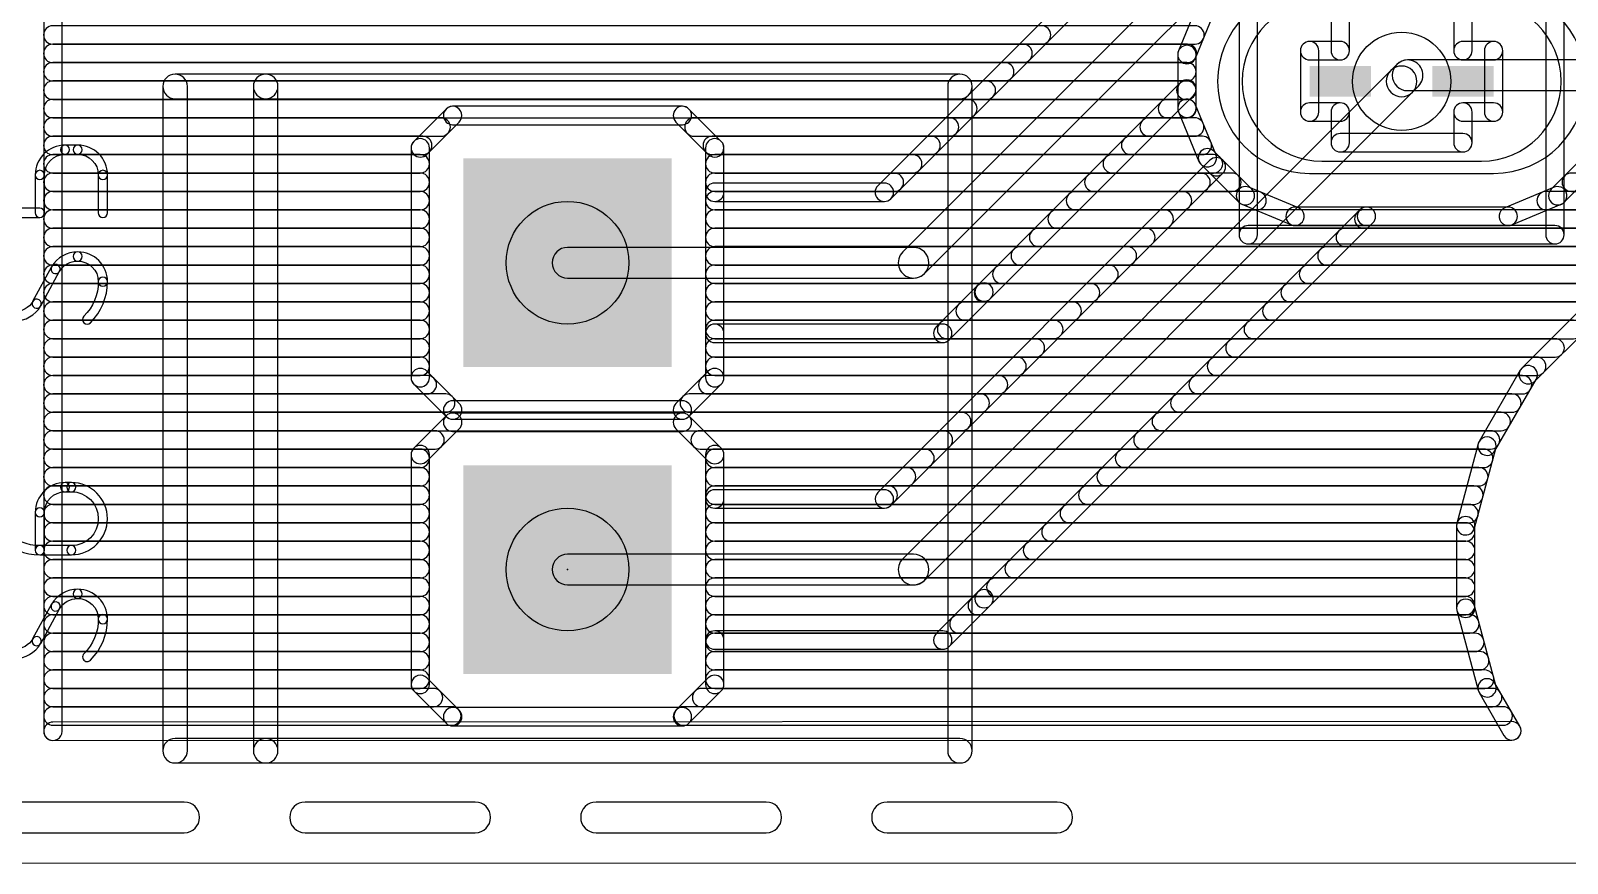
# Model space of a CAD drawing. Extents: x -14.3 to 31.1, y -8.3 to 72.5.
# Drawn here: x 0.91 to 13.63, y 0 to 6.89 of the extents above; entities that cross this region are included whole.
import ezdxf

# ---------------------------------------------------------------- set-up
doc = ezdxf.new("R2010")
doc.units = 0
for name, color, linetype in [('1', 22, 'CONTINUOUS'), ('16', 175, 'CONTINUOUS'), ('17', 82, 'CONTINUOUS'), ('20', 30, 'CONTINUOUS'), ('21', 7, 'CONTINUOUS'), ('23', 7, 'CONTINUOUS'), ('29', 7, 'CONTINUOUS'), ('30', 7, 'CONTINUOUS'), ('44', 7, 'CONTINUOUS'), ('51', 7, 'CONTINUOUS')]:
    doc.layers.add(name, color=color, linetype=linetype)

# ---------------------------------------------------------------- blocks, each defined once
blk = doc.blocks.new('SQUAREP')
blk.add_solid([(-0.5, -0.5), (0.5, -0.5), (-0.5, 0.5), (0.5, 0.5)])
blk = doc.blocks.new('RECT')
blk.add_solid([(-0.5, -0.5), (0.5, -0.5), (-0.5, 0.5), (0.5, 0.5)])
blk = doc.blocks.new('LONGP100')
blk.add_lwpolyline([(-0.5, -0.5), (0.5, -0.5, 1), (0.5, 0.5), (-0.5, 0.5, 1)], format="xyb", close=True)

msp = doc.modelspace()

# ---------------------------------------------------------------- linework, layer by layer
at = {"layer": '1'}
for points in [[(1.1682, 1.0926), (1.1586, 52.9262, 1), (1.0062, 52.9261), (1.0158, 1.0925, 1)], [(12.1722, 9.1038), (8.1302, 5.0618, 1), (8.3098, 4.8822), (12.3518, 8.9242, 1)], [(10.6746, 8.3605), (7.9241, 5.6101, 1), (8.0319, 5.5023), (10.7823, 8.2527, 1)], [(1.0909, 6.7818), (9.2798, 6.7818, 1), (9.2798, 6.9342), (1.0909, 6.9342, 1)], [(1.091, 6.6294), (9.1274, 6.6294, 1), (9.1274, 6.7818), (1.091, 6.7818, 1)], [(1.091, 6.477), (8.975, 6.477, 1), (8.975, 6.6294), (1.091, 6.6294, 1)], [(12.2222, 6.6138), (12.1722, 6.5638, 1), (12.3518, 6.3842), (12.4018, 6.4342, 1)], [(15.2608, 6.651), (12.312, 6.651, 1), (12.312, 6.397), (15.2608, 6.397, 1)], [(12.1722, 6.5638), (8.1302, 2.5218, 1), (8.3098, 2.3422), (12.3518, 6.3842, 1)], [(1.091, 6.3246), (8.8226, 6.3246, 1), (8.8226, 6.477), (1.091, 6.477, 1)], [(8.8581, 4.6761), (10.5379, 6.3559, 1), (10.4301, 6.4637), (8.7503, 4.7839, 1)], [(10.475, 6.3246), (10.484, 6.3246, 1), (10.484, 6.477), (10.475, 6.477, 1)], [(10.4078, 6.4098), (10.4078, 6.2517, 1), (10.5602, 6.2517), (10.5602, 6.4098, 1)], [(1.091, 6.1722), (8.6702, 6.1722, 1), (8.6702, 6.3246), (1.091, 6.3246, 1)], [(4.3487, 6.2451), (4.0809, 5.9773, 1), (4.1887, 5.8695), (4.4565, 6.1373, 1)], [(6.3054, 6.2674), (4.4026, 6.2674, 1), (4.4026, 6.115), (6.3054, 6.115, 1)], [(6.6271, 5.9773), (6.3593, 6.2451, 1), (6.2515, 6.1373), (6.5193, 5.8695, 1)], [(10.3226, 6.1722), (10.4854, 6.1722, 1), (10.4854, 6.3246), (10.3226, 6.3246, 1)], [(10.4136, 6.2225), (10.5837, 5.8118, 1), (10.7245, 5.8701), (10.5544, 6.2809, 1)], [(1.0911, 6.0198), (4.3074, 6.0198, 1), (4.3074, 6.1722), (1.0911, 6.1722, 1)], [(6.4006, 6.0198), (8.5178, 6.0198, 1), (8.5178, 6.1722), (6.4006, 6.1722, 1)], [(10.1702, 6.0198), (10.5485, 6.0198, 1), (10.5485, 6.1722), (10.1702, 6.1722, 1)], [(1.0911, 5.8674), (4.155, 5.8674, 1), (4.155, 6.0198), (1.0911, 6.0198, 1)], [(4.0586, 5.9234), (4.0586, 4.0206, 1), (4.211, 4.0206), (4.211, 5.9234, 1)], [(6.553, 5.8674), (8.3654, 5.8674, 1), (8.3654, 6.0198), (6.553, 6.0198, 1)], [(6.6494, 5.5562), (6.6494, 5.9234, 1), (6.497, 5.9234), (6.497, 5.5562, 1)], [(10.0178, 5.8674), (10.6116, 5.8674, 1), (10.6116, 6.0198), (10.0178, 6.0198, 1)], [(1.0911, 5.715), (4.1348, 5.715, 1), (4.1348, 5.8674), (1.0911, 5.8674, 1)], [(6.5732, 5.715), (8.213, 5.715, 1), (8.213, 5.8674), (6.5732, 5.8674, 1)], [(9.8654, 5.715), (10.7039, 5.715, 1), (10.7039, 5.8674), (9.8654, 5.8674, 1)], [(10.6003, 5.787), (10.6746, 5.7127, 1), (10.7823, 5.8205), (10.708, 5.8948, 1)], [(13.6094, 5.4727), (13.9237, 5.787, 1), (13.816, 5.8948), (13.5016, 5.5804, 1)], [(10.6746, 5.8205), (7.9241, 3.0701, 1), (8.0319, 2.9623), (10.7823, 5.7127, 1)], [(1.0912, 5.5626), (4.1348, 5.5626, 1), (4.1348, 5.715), (1.0912, 5.715, 1)], [(6.5732, 5.5626), (8.0606, 5.5626, 1), (8.0606, 5.715), (6.5732, 5.715, 1)], [(7.978, 5.6324), (6.5732, 5.6324, 1), (6.5732, 5.48), (7.978, 5.48, 1)], [(9.713, 5.5626), (10.6006, 5.5626, 1), (10.6006, 5.715), (9.713, 5.715, 1)], [(13.1739, 5.286), (13.5846, 5.4561, 1), (13.5263, 5.5969), (13.1155, 5.4268, 1)], [(13.6677, 5.5626), (14.2448, 5.5626, 1), (14.2448, 5.715), (13.6677, 5.715, 1)], [(1.0912, 5.4102), (4.1348, 5.4102, 1), (4.1348, 5.5626), (1.0912, 5.5626, 1)], [(9.5606, 5.4102), (10.4482, 5.4102, 1), (10.4482, 5.5626), (9.5606, 5.5626, 1)], [(13.4586, 5.4102), (14.2448, 5.4102, 1), (14.2448, 5.5626), (13.4586, 5.5626, 1)], [(1.0912, 5.2578), (4.1348, 5.2578, 1), (4.1348, 5.4102), (1.0912, 5.4102, 1)], [(8.8581, 2.1361), (12.0245, 5.3025, 1), (11.9167, 5.4103), (8.7503, 2.2439, 1)], [(9.4082, 5.2578), (10.2958, 5.2578, 1), (10.2958, 5.4102), (9.4082, 5.4102, 1)], [(11.9482, 5.2578), (14.3691, 5.2578, 1), (14.3691, 5.4102), (11.9482, 5.4102, 1)], [(11.9706, 5.2802), (13.1447, 5.2802, 1), (13.1447, 5.4326), (11.9706, 5.4326, 1)], [(1.0912, 5.1054), (4.1348, 5.1054, 1), (4.1348, 5.2578), (1.0912, 5.2578, 1)], [(9.2558, 5.1054), (10.1434, 5.1054, 1), (10.1434, 5.2578), (9.2558, 5.2578, 1)], [(11.7958, 5.1054), (29.9288, 5.1054, 1), (29.9288, 5.2578), (11.7958, 5.2578, 1)], [(1.0913, 4.953), (4.1348, 4.953, 1), (4.1348, 5.1054), (1.0913, 5.1054, 1)], [(8.22, 5.099), (5.354, 5.099, 1), (5.354, 4.845), (8.22, 4.845, 1)], [(9.1034, 4.953), (9.991, 4.953, 1), (9.991, 5.1054), (9.1034, 5.1054, 1)], [(11.6434, 4.953), (14.9848, 4.953, 1), (14.9848, 5.1054), (11.6434, 5.1054, 1)], [(1.0913, 4.8006), (4.1348, 4.8006, 1), (4.1348, 4.953), (1.0913, 4.953, 1)], [(8.951, 4.8006), (9.8386, 4.8006, 1), (9.8386, 4.953), (8.951, 4.953, 1)], [(11.491, 4.8006), (14.416, 4.8006, 1), (14.416, 4.953), (11.491, 4.953, 1)], [(1.0913, 4.6482), (4.1348, 4.6482, 1), (4.1348, 4.8006), (1.0913, 4.8006, 1)], [(8.5159, 4.3339), (8.8581, 4.6761, 1), (8.7503, 4.7839), (8.4081, 4.4417, 1)], [(8.7986, 4.6482), (9.6862, 4.6482, 1), (9.6862, 4.8006), (8.7986, 4.8006, 1)], [(11.3386, 4.6482), (14.1351, 4.6482, 1), (14.1351, 4.8006), (11.3386, 4.8006, 1)], [(1.0914, 4.4958), (4.1348, 4.4958, 1), (4.1348, 4.6482), (1.0914, 4.6482, 1)], [(8.6462, 4.4958), (9.5338, 4.4958, 1), (9.5338, 4.6482), (8.6462, 4.6482, 1)], [(11.1862, 4.4958), (13.8712, 4.4958, 1), (13.8712, 4.6482), (11.1862, 4.6482, 1)], [(13.7395, 4.581), (13.2568, 4.0983, 1), (13.3646, 3.9906), (13.8472, 4.4732, 1)], [(1.0914, 4.3434), (4.1348, 4.3434, 1), (4.1348, 4.4958), (1.0914, 4.4958, 1)], [(6.6494, 4.0206), (6.6494, 4.3878, 1), (6.497, 4.3878), (6.497, 4.0206, 1)], [(6.5732, 4.3116), (8.462, 4.3116, 1), (8.462, 4.464), (6.5732, 4.464, 1)], [(8.4938, 4.3434), (9.3814, 4.3434, 1), (9.3814, 4.4958), (8.4938, 4.4958, 1)], [(11.0338, 4.3434), (13.6859, 4.3434, 1), (13.6859, 4.4958), (11.0338, 4.4958, 1)], [(1.0914, 4.191), (4.1348, 4.191, 1), (4.1348, 4.3434), (1.0914, 4.3434, 1)], [(6.5732, 4.191), (9.229, 4.191, 1), (9.229, 4.3434), (6.5732, 4.3434, 1)], [(10.8814, 4.191), (13.5335, 4.191, 1), (13.5335, 4.3434), (10.8814, 4.3434, 1)], [(1.0914, 4.0386), (4.1348, 4.0386, 1), (4.1348, 4.191), (1.0914, 4.191, 1)], [(4.0809, 3.9667), (4.3487, 3.6989, 1), (4.4565, 3.8067), (4.1887, 4.0745, 1)], [(6.3593, 3.6989), (6.6271, 3.9667, 1), (6.5193, 4.0745), (6.2515, 3.8067, 1)], [(6.5732, 4.0386), (9.0766, 4.0386, 1), (9.0766, 4.191), (6.5732, 4.191, 1)], [(10.729, 4.0386), (13.3811, 4.0386, 1), (13.3811, 4.191), (10.729, 4.191, 1)], [(13.2447, 4.0825), (12.9035, 3.4915, 1), (13.0354, 3.4152), (13.3767, 4.0063, 1)], [(1.0915, 3.8862), (4.193, 3.8862, 1), (4.193, 4.0386), (1.0915, 4.0386, 1)], [(6.515, 3.8862), (8.9242, 3.8862, 1), (8.9242, 4.0386), (6.515, 4.0386, 1)], [(10.5766, 3.8862), (13.2634, 3.8862, 1), (13.2634, 4.0386), (10.5766, 4.0386, 1)], [(1.0915, 3.7338), (4.3454, 3.7338, 1), (4.3454, 3.8862), (1.0915, 3.8862, 1)], [(4.4026, 3.6766), (6.3054, 3.6766, 1), (6.3054, 3.829), (4.4026, 3.829, 1)], [(6.3626, 3.7338), (8.7718, 3.7338, 1), (8.7718, 3.8862), (6.3626, 3.8862, 1)], [(10.4242, 3.7338), (13.1754, 3.7338, 1), (13.1754, 3.8862), (10.4242, 3.8862, 1)], [(1.0915, 3.5814), (8.6194, 3.5814, 1), (8.6194, 3.7338), (1.0915, 3.7338, 1)], [(4.3487, 3.7051), (4.0809, 3.4373, 1), (4.1887, 3.3295), (4.4565, 3.5973, 1)], [(6.3054, 3.7274), (4.4026, 3.7274, 1), (4.4026, 3.575), (6.3054, 3.575, 1)], [(6.6271, 3.4373), (6.3593, 3.7051, 1), (6.2515, 3.5973), (6.5193, 3.3295, 1)], [(10.2718, 3.5814), (13.0874, 3.5814, 1), (13.0874, 3.7338), (10.2718, 3.7338, 1)], [(1.0916, 3.429), (4.2566, 3.429, 1), (4.2566, 3.5814), (1.0916, 3.5814, 1)], [(6.4514, 3.429), (8.467, 3.429, 1), (8.467, 3.5814), (6.4514, 3.5814, 1)], [(10.1194, 3.429), (12.9994, 3.429, 1), (12.9994, 3.5814), (10.1194, 3.5814, 1)], [(4.0586, 3.3834), (4.0586, 1.4806, 1), (4.211, 1.4806), (4.211, 3.3834, 1)], [(6.6494, 3.0162), (6.6494, 3.3834, 1), (6.497, 3.3834), (6.497, 3.0162, 1)], [(12.8959, 3.4731), (12.7192, 2.8138, 1), (12.8664, 2.7743), (13.0431, 3.4336, 1)], [(1.0916, 3.2766), (4.1348, 3.2766, 1), (4.1348, 3.429), (1.0916, 3.429, 1)], [(6.5732, 3.2766), (8.3146, 3.2766, 1), (8.3146, 3.429), (6.5732, 3.429, 1)], [(9.967, 3.2766), (12.9425, 3.2766, 1), (12.9425, 3.429), (9.967, 3.429, 1)], [(1.0916, 3.1242), (4.1348, 3.1242, 1), (4.1348, 3.2766), (1.0916, 3.2766, 1)], [(6.5732, 3.1242), (8.1622, 3.1242, 1), (8.1622, 3.2766), (6.5732, 3.2766, 1)], [(9.8146, 3.1242), (12.9017, 3.1242, 1), (12.9017, 3.2766), (9.8146, 3.2766, 1)], [(1.0916, 2.9718), (4.1348, 2.9718, 1), (4.1348, 3.1242), (1.0916, 3.1242, 1)], [(6.5732, 2.9718), (8.0098, 2.9718, 1), (8.0098, 3.1242), (6.5732, 3.1242, 1)], [(7.978, 3.0924), (6.5732, 3.0924, 1), (6.5732, 2.94), (7.978, 2.94, 1)], [(9.6622, 2.9718), (12.8608, 2.9718, 1), (12.8608, 3.1242), (9.6622, 3.1242, 1)], [(1.0917, 2.8194), (4.1348, 2.8194, 1), (4.1348, 2.9718), (1.0917, 2.9718, 1)], [(9.5098, 2.8194), (12.82, 2.8194, 1), (12.82, 2.9718), (9.5098, 2.9718, 1)], [(1.0917, 2.667), (4.1348, 2.667, 1), (4.1348, 2.8194), (1.0917, 2.8194, 1)], [(9.3574, 2.667), (12.7928, 2.667, 1), (12.7928, 2.8194), (9.3574, 2.8194, 1)], [(12.7166, 2.7941), (12.7166, 2.1115, 1), (12.869, 2.1115), (12.869, 2.7941, 1)], [(1.0917, 2.5146), (4.1348, 2.5146, 1), (4.1348, 2.667), (1.0917, 2.667, 1)], [(8.22, 2.559), (5.354, 2.559, 1), (5.354, 2.305), (8.22, 2.305, 1)], [(9.205, 2.5146), (12.7928, 2.5146, 1), (12.7928, 2.667), (9.205, 2.667, 1)], [(1.0917, 2.3622), (4.1348, 2.3622, 1), (4.1348, 2.5146), (1.0917, 2.5146, 1)], [(9.0526, 2.3622), (12.7928, 2.3622, 1), (12.7928, 2.5146), (9.0526, 2.5146, 1)], [(1.0918, 2.2098), (4.1348, 2.2098, 1), (4.1348, 2.3622), (1.0918, 2.3622, 1)], [(8.9002, 2.2098), (12.7928, 2.2098, 1), (12.7928, 2.3622), (8.9002, 2.3622, 1)], [(1.0918, 2.0574), (4.1348, 2.0574, 1), (4.1348, 2.2098), (1.0918, 2.2098, 1)], [(8.5159, 1.7939), (8.8581, 2.1361, 1), (8.7503, 2.2439), (8.4081, 1.9017, 1)], [(8.7478, 2.0574), (12.7928, 2.0574, 1), (12.7928, 2.2098), (8.7478, 2.2098, 1)], [(12.7192, 2.0918), (12.8959, 1.4325, 1), (13.0431, 1.472), (12.8664, 2.1313, 1)], [(1.0918, 1.905), (4.1348, 1.905, 1), (4.1348, 2.0574), (1.0918, 2.0574, 1)], [(8.5954, 1.905), (12.8277, 1.905, 1), (12.8277, 2.0574), (8.5954, 2.0574, 1)], [(6.6494, 1.4806), (6.6494, 1.8478, 1), (6.497, 1.8478), (6.497, 1.4806, 1)], [(6.5732, 1.7716), (8.462, 1.7716, 1), (8.462, 1.924), (6.5732, 1.924, 1)], [(1.0919, 1.7526), (4.1348, 1.7526, 1), (4.1348, 1.905), (1.0919, 1.905, 1)], [(6.5732, 1.7526), (12.8686, 1.7526, 1), (12.8686, 1.905), (6.5732, 1.905, 1)], [(1.0919, 1.6002), (4.1348, 1.6002, 1), (4.1348, 1.7526), (1.0919, 1.7526, 1)], [(6.5732, 1.6002), (12.9094, 1.6002, 1), (12.9094, 1.7526), (6.5732, 1.7526, 1)], [(1.0919, 1.4478), (4.1348, 1.4478, 1), (4.1348, 1.6002), (1.0919, 1.6002, 1)], [(4.0809, 1.4267), (4.3487, 1.1589, 1), (4.4565, 1.2667), (4.1887, 1.5345, 1)], [(6.3593, 1.1589), (6.6271, 1.4267, 1), (6.5193, 1.5345), (6.2515, 1.2667, 1)], [(6.5732, 1.4478), (12.9502, 1.4478, 1), (12.9502, 1.6002), (6.5732, 1.6002, 1)], [(12.9035, 1.4141), (13.1089, 1.0583, 1), (13.2409, 1.1345), (13.0354, 1.4903, 1)], [(1.0919, 1.2954), (4.2438, 1.2954, 1), (4.2438, 1.4478), (1.0919, 1.4478, 1)], [(6.4642, 1.2954), (13.016, 1.2954, 1), (13.016, 1.4478), (6.4642, 1.4478, 1)], [(1.092, 1.143), (4.3962, 1.143, 1), (4.3962, 1.2954), (1.092, 1.2954, 1)], [(4.4026, 1.1366), (6.3054, 1.1366, 1), (6.3054, 1.289), (4.4026, 1.289, 1)], [(6.3118, 1.143), (13.104, 1.143, 1), (13.104, 1.2954), (6.3118, 1.2954, 1)], [(13.1749, 1.1726), (1.092, 1.1687, 1), (1.092, 1.0164), (13.1749, 1.0202, 1)]]:
    msp.add_lwpolyline(points, format="xyb", close=True, dxfattribs=at)
at = {"layer": '16'}
for points in [[(1.1682, 1.0926), (1.1586, 52.9262, 1), (1.0062, 52.9261), (1.0158, 1.0925, 1)], [(10.5837, 7.1362), (10.4136, 6.7255, 1), (10.5544, 6.6671), (10.7245, 7.0779, 1)], [(1.0909, 6.7818), (10.551, 6.7818, 1), (10.551, 6.9342), (1.0909, 6.9342, 1)], [(1.091, 6.6294), (10.4879, 6.6294, 1), (10.4879, 6.7818), (1.091, 6.7818, 1)], [(10.4078, 6.6963), (10.4078, 6.2517, 1), (10.5602, 6.2517), (10.5602, 6.6963, 1)], [(1.091, 6.477), (10.484, 6.477, 1), (10.484, 6.6294), (1.091, 6.6294, 1)], [(1.091, 6.3246), (10.484, 6.3246, 1), (10.484, 6.477), (1.091, 6.477, 1)], [(1.091, 6.1722), (10.4854, 6.1722, 1), (10.4854, 6.3246), (1.091, 6.3246, 1)], [(4.3487, 6.2451), (4.0809, 5.9773, 1), (4.1887, 5.8695), (4.4565, 6.1373, 1)], [(6.3054, 6.2674), (4.4026, 6.2674, 1), (4.4026, 6.115), (6.3054, 6.115, 1)], [(6.6271, 5.9773), (6.3593, 6.2451, 1), (6.2515, 6.1373), (6.5193, 5.8695, 1)], [(10.4136, 6.2225), (10.5837, 5.8118, 1), (10.7245, 5.8701), (10.5544, 6.2809, 1)], [(1.0911, 6.0198), (4.3074, 6.0198, 1), (4.3074, 6.1722), (1.0911, 6.1722, 1)], [(6.4006, 6.0198), (10.5485, 6.0198, 1), (10.5485, 6.1722), (6.4006, 6.1722, 1)], [(1.0911, 5.8674), (4.155, 5.8674, 1), (4.155, 6.0198), (1.0911, 6.0198, 1)], [(4.0586, 5.9234), (4.0586, 4.0206, 1), (4.211, 4.0206), (4.211, 5.9234, 1)], [(6.553, 5.8674), (10.6116, 5.8674, 1), (10.6116, 6.0198), (6.553, 6.0198, 1)], [(6.6494, 4.0206), (6.6494, 5.9234, 1), (6.497, 5.9234), (6.497, 4.0206, 1)], [(1.0911, 5.715), (4.1348, 5.715, 1), (4.1348, 5.8674), (1.0911, 5.8674, 1)], [(6.5732, 5.715), (10.7039, 5.715, 1), (10.7039, 5.8674), (6.5732, 5.8674, 1)], [(10.6003, 5.787), (10.9146, 5.4727, 1), (11.0224, 5.5804), (10.708, 5.8948, 1)], [(13.6094, 5.4727), (13.9237, 5.787, 1), (13.816, 5.8948), (13.5016, 5.5804, 1)], [(1.0912, 5.5626), (4.1348, 5.5626, 1), (4.1348, 5.715), (1.0912, 5.715, 1)], [(6.5732, 5.5626), (10.8563, 5.5626, 1), (10.8563, 5.715), (6.5732, 5.715, 1)], [(10.9394, 5.4561), (11.3501, 5.286, 1), (11.4085, 5.4268), (10.9977, 5.5969, 1)], [(13.1739, 5.286), (13.5846, 5.4561, 1), (13.5263, 5.5969), (13.1155, 5.4268, 1)], [(13.6677, 5.5626), (26.0963, 5.5626, 1), (26.0963, 5.715), (13.6677, 5.715, 1)], [(1.0912, 5.4102), (4.1348, 5.4102, 1), (4.1348, 5.5626), (1.0912, 5.5626, 1)], [(6.5732, 5.4102), (11.0654, 5.4102, 1), (11.0654, 5.5626), (6.5732, 5.5626, 1)], [(13.4586, 5.4102), (26.3054, 5.4102, 1), (26.3054, 5.5626), (13.4586, 5.5626, 1)], [(1.0912, 5.2578), (4.1348, 5.2578, 1), (4.1348, 5.4102), (1.0912, 5.4102, 1)], [(6.5732, 5.2578), (29.9288, 5.2578, 1), (29.9288, 5.4102), (6.5732, 5.4102, 1)], [(11.3793, 5.2802), (13.1447, 5.2802, 1), (13.1447, 5.4326), (11.3793, 5.4326, 1)], [(1.0912, 5.1054), (4.1348, 5.1054, 1), (4.1348, 5.2578), (1.0912, 5.2578, 1)], [(6.5732, 5.1054), (29.9288, 5.1054, 1), (29.9288, 5.2578), (6.5732, 5.2578, 1)], [(1.0913, 4.953), (4.1348, 4.953, 1), (4.1348, 5.1054), (1.0913, 5.1054, 1)], [(6.5732, 4.953), (14.9848, 4.953, 1), (14.9848, 5.1054), (6.5732, 5.1054, 1)], [(1.0913, 4.8006), (4.1348, 4.8006, 1), (4.1348, 4.953), (1.0913, 4.953, 1)], [(6.5732, 4.8006), (14.416, 4.8006, 1), (14.416, 4.953), (6.5732, 4.953, 1)], [(1.0913, 4.6482), (4.1348, 4.6482, 1), (4.1348, 4.8006), (1.0913, 4.8006, 1)], [(6.5732, 4.6482), (14.1351, 4.6482, 1), (14.1351, 4.8006), (6.5732, 4.8006, 1)], [(1.0914, 4.4958), (4.1348, 4.4958, 1), (4.1348, 4.6482), (1.0914, 4.6482, 1)], [(6.5732, 4.4958), (13.8712, 4.4958, 1), (13.8712, 4.6482), (6.5732, 4.6482, 1)], [(13.7395, 4.581), (13.2568, 4.0983, 1), (13.3646, 3.9906), (13.8472, 4.4732, 1)], [(1.0914, 4.3434), (4.1348, 4.3434, 1), (4.1348, 4.4958), (1.0914, 4.4958, 1)], [(6.5732, 4.3434), (13.6859, 4.3434, 1), (13.6859, 4.4958), (6.5732, 4.4958, 1)], [(1.0914, 4.191), (4.1348, 4.191, 1), (4.1348, 4.3434), (1.0914, 4.3434, 1)], [(6.5732, 4.191), (13.5335, 4.191, 1), (13.5335, 4.3434), (6.5732, 4.3434, 1)], [(1.0914, 4.0386), (4.1348, 4.0386, 1), (4.1348, 4.191), (1.0914, 4.191, 1)], [(4.0809, 3.9667), (4.3487, 3.6989, 1), (4.4565, 3.8067), (4.1887, 4.0745, 1)], [(6.3593, 3.6989), (6.6271, 3.9667, 1), (6.5193, 4.0745), (6.2515, 3.8067, 1)], [(6.5732, 4.0386), (13.3811, 4.0386, 1), (13.3811, 4.191), (6.5732, 4.191, 1)], [(13.2447, 4.0825), (12.9035, 3.4915, 1), (13.0354, 3.4152), (13.3767, 4.0063, 1)], [(1.0915, 3.8862), (4.193, 3.8862, 1), (4.193, 4.0386), (1.0915, 4.0386, 1)], [(6.515, 3.8862), (13.2634, 3.8862, 1), (13.2634, 4.0386), (6.515, 4.0386, 1)], [(1.0915, 3.7338), (4.3454, 3.7338, 1), (4.3454, 3.8862), (1.0915, 3.8862, 1)], [(4.4026, 3.6766), (6.3054, 3.6766, 1), (6.3054, 3.829), (4.4026, 3.829, 1)], [(6.3626, 3.7338), (13.1754, 3.7338, 1), (13.1754, 3.8862), (6.3626, 3.8862, 1)], [(1.0915, 3.5814), (13.0874, 3.5814, 1), (13.0874, 3.7338), (1.0915, 3.7338, 1)], [(4.3487, 3.7051), (4.0809, 3.4373, 1), (4.1887, 3.3295), (4.4565, 3.5973, 1)], [(6.3054, 3.7274), (4.4026, 3.7274, 1), (4.4026, 3.575), (6.3054, 3.575, 1)], [(6.6271, 3.4373), (6.3593, 3.7051, 1), (6.2515, 3.5973), (6.5193, 3.3295, 1)], [(1.0916, 3.429), (4.2566, 3.429, 1), (4.2566, 3.5814), (1.0916, 3.5814, 1)], [(6.4514, 3.429), (12.9994, 3.429, 1), (12.9994, 3.5814), (6.4514, 3.5814, 1)], [(4.0586, 3.3834), (4.0586, 1.4806, 1), (4.211, 1.4806), (4.211, 3.3834, 1)], [(6.6494, 1.4806), (6.6494, 3.3834, 1), (6.497, 3.3834), (6.497, 1.4806, 1)], [(12.8959, 3.4731), (12.7192, 2.8138, 1), (12.8664, 2.7743), (13.0431, 3.4336, 1)], [(1.0916, 3.2766), (4.1348, 3.2766, 1), (4.1348, 3.429), (1.0916, 3.429, 1)], [(6.5732, 3.2766), (12.9425, 3.2766, 1), (12.9425, 3.429), (6.5732, 3.429, 1)], [(1.0916, 3.1242), (4.1348, 3.1242, 1), (4.1348, 3.2766), (1.0916, 3.2766, 1)], [(6.5732, 3.1242), (12.9017, 3.1242, 1), (12.9017, 3.2766), (6.5732, 3.2766, 1)], [(1.0916, 2.9718), (4.1348, 2.9718, 1), (4.1348, 3.1242), (1.0916, 3.1242, 1)], [(6.5732, 2.9718), (12.8608, 2.9718, 1), (12.8608, 3.1242), (6.5732, 3.1242, 1)], [(1.0917, 2.8194), (4.1348, 2.8194, 1), (4.1348, 2.9718), (1.0917, 2.9718, 1)], [(6.5732, 2.8194), (12.82, 2.8194, 1), (12.82, 2.9718), (6.5732, 2.9718, 1)], [(1.0917, 2.667), (4.1348, 2.667, 1), (4.1348, 2.8194), (1.0917, 2.8194, 1)], [(6.5732, 2.667), (12.7928, 2.667, 1), (12.7928, 2.8194), (6.5732, 2.8194, 1)], [(12.7166, 2.7941), (12.7166, 2.1115, 1), (12.869, 2.1115), (12.869, 2.7941, 1)], [(1.0917, 2.5146), (4.1348, 2.5146, 1), (4.1348, 2.667), (1.0917, 2.667, 1)], [(6.5732, 2.5146), (12.7928, 2.5146, 1), (12.7928, 2.667), (6.5732, 2.667, 1)], [(1.0917, 2.3622), (4.1348, 2.3622, 1), (4.1348, 2.5146), (1.0917, 2.5146, 1)], [(6.5732, 2.3622), (12.7928, 2.3622, 1), (12.7928, 2.5146), (6.5732, 2.5146, 1)], [(1.0918, 2.2098), (4.1348, 2.2098, 1), (4.1348, 2.3622), (1.0918, 2.3622, 1)], [(6.5732, 2.2098), (12.7928, 2.2098, 1), (12.7928, 2.3622), (6.5732, 2.3622, 1)], [(1.0918, 2.0574), (4.1348, 2.0574, 1), (4.1348, 2.2098), (1.0918, 2.2098, 1)], [(6.5732, 2.0574), (12.7928, 2.0574, 1), (12.7928, 2.2098), (6.5732, 2.2098, 1)], [(12.7192, 2.0918), (12.8959, 1.4325, 1), (13.0431, 1.472), (12.8664, 2.1313, 1)], [(1.0918, 1.905), (4.1348, 1.905, 1), (4.1348, 2.0574), (1.0918, 2.0574, 1)], [(6.5732, 1.905), (12.8277, 1.905, 1), (12.8277, 2.0574), (6.5732, 2.0574, 1)], [(1.0919, 1.7526), (4.1348, 1.7526, 1), (4.1348, 1.905), (1.0919, 1.905, 1)], [(6.5732, 1.7526), (12.8686, 1.7526, 1), (12.8686, 1.905), (6.5732, 1.905, 1)], [(1.0919, 1.6002), (4.1348, 1.6002, 1), (4.1348, 1.7526), (1.0919, 1.7526, 1)], [(6.5732, 1.6002), (12.9094, 1.6002, 1), (12.9094, 1.7526), (6.5732, 1.7526, 1)], [(1.0919, 1.4478), (4.1348, 1.4478, 1), (4.1348, 1.6002), (1.0919, 1.6002, 1)], [(4.0809, 1.4267), (4.3487, 1.1589, 1), (4.4565, 1.2667), (4.1887, 1.5345, 1)], [(6.3593, 1.1589), (6.6271, 1.4267, 1), (6.5193, 1.5345), (6.2515, 1.2667, 1)], [(6.5732, 1.4478), (12.9502, 1.4478, 1), (12.9502, 1.6002), (6.5732, 1.6002, 1)], [(12.9035, 1.4141), (13.1089, 1.0583, 1), (13.2409, 1.1345), (13.0354, 1.4903, 1)], [(1.0919, 1.2954), (4.2438, 1.2954, 1), (4.2438, 1.4478), (1.0919, 1.4478, 1)], [(6.4642, 1.2954), (13.016, 1.2954, 1), (13.016, 1.4478), (6.4642, 1.4478, 1)], [(1.092, 1.143), (4.3962, 1.143, 1), (4.3962, 1.2954), (1.092, 1.2954, 1)], [(4.4026, 1.1366), (6.3054, 1.1366, 1), (6.3054, 1.289), (4.4026, 1.289, 1)], [(6.3118, 1.143), (13.104, 1.143, 1), (13.104, 1.2954), (6.3118, 1.2954, 1)], [(13.1749, 1.1726), (1.092, 1.1687, 1), (1.092, 1.0164), (13.1749, 1.0202, 1)]]:
    msp.add_lwpolyline(points, format="xyb", close=True, dxfattribs=at)
at = {"layer": '20'}
msp.add_line((0, 0), (31.022, 0.01), dxfattribs=at)
at = {"layer": '21'}
for points in [[(10.9158, 7.49), (10.9158, 5.204, 1), (11.0682, 5.204), (11.0682, 7.49, 1)], [(13.6082, 5.204), (13.6082, 7.49, 1), (13.4558, 7.49), (13.4558, 5.204, 1)], [(2.2056, 0.932), (2.2056, 6.432, 1), (2.0024, 6.432), (2.0024, 0.932, 1)], [(2.104, 6.3304), (2.854, 6.3304, 1), (2.854, 6.5336), (2.104, 6.5336, 1)], [(2.854, 6.3304), (8.604, 6.3304, 1), (8.604, 6.5336), (2.854, 6.5336, 1)], [(2.9556, 0.932), (2.9556, 6.432, 1), (2.7524, 6.432), (2.7524, 0.932, 1)], [(8.5024, 6.432), (8.5024, 0.932, 1), (8.7056, 0.932), (8.7056, 6.432, 1)], [(1.1926, 5.87, 1), (1.1926, 5.9462, 0.4142), (0.9457, 5.6993, 1), (1.0219, 5.6993, -0.4142)], [(1.2971, 5.9462), (1.1926, 5.9462, 1), (1.1926, 5.87), (1.2971, 5.87, 1)], [(1.4678, 5.6993, 1), (1.544, 5.6993, 0.4142), (1.2971, 5.9462, 1), (1.2971, 5.87, -0.4142)], [(0.9457, 5.6993), (0.9457, 5.386, 1), (1.0219, 5.386), (1.0219, 5.6993, 1)], [(1.544, 5.386), (1.544, 5.6993, 1), (1.4678, 5.6993), (1.4678, 5.386, 1)], [(0.9838, 5.4241), (0.5661, 5.4241, 1), (0.5661, 5.3479), (0.9838, 5.3479, 1)], [(10.992, 5.1278), (13.532, 5.1278, 1), (13.532, 5.2802), (10.992, 5.2802, 1)], [(1.2971, 4.9861, 1), (1.2971, 5.0623, 0.2656), (1.0815, 4.9391, 1), (1.1471, 4.9004, -0.2656)], [(1.4678, 4.8154, 1), (1.544, 4.8154, 0.4142), (1.2971, 5.0623, 1), (1.2971, 4.9861, -0.4142)], [(1.0809, 4.938), (0.9242, 4.6509, 1), (0.9911, 4.6144), (1.1478, 4.9015, 1)], [(1.3485, 4.5292, 1), (1.4022, 4.475, 0.2), (1.544, 4.8154, 1), (1.4678, 4.8154, -0.2)], [(0.7749, 4.5663, 1), (0.7749, 4.4901, 0.2656), (0.9905, 4.6133, 1), (0.9249, 4.652, -0.2656)], [(1.1926, 3.076, 1), (1.1926, 3.1522, 0.4142), (0.9457, 2.9053, 1), (1.0219, 2.9053, -0.4142)], [(1.1926, 3.076), (1.2448, 3.076, 1), (1.2448, 3.1522), (1.1926, 3.1522, 1)], [(1.2448, 2.6301, 1), (1.2448, 2.5539, 1), (1.2448, 3.1522, 1), (1.2448, 3.076, -1)], [(0.6042, 3.0097, 1), (0.528, 3.0097, 0.4142), (0.9838, 2.5539, 1), (0.9838, 2.6301, -0.4142)], [(1.0219, 2.592), (1.0219, 2.9053, 1), (0.9457, 2.9053), (0.9457, 2.592, 1)], [(1.2448, 2.6301), (0.9838, 2.6301, 1), (0.9838, 2.5539), (1.2448, 2.5539, 1)], [(1.0809, 2.144), (0.9242, 1.8569, 1), (0.9911, 1.8204), (1.1478, 2.1075, 1)], [(1.2971, 2.1921, 1), (1.2971, 2.2683, 0.2656), (1.0815, 2.1451, 1), (1.1471, 2.1064, -0.2656)], [(1.4678, 2.0214, 1), (1.544, 2.0214, 0.4142), (1.2971, 2.2683, 1), (1.2971, 2.1921, -0.4142)], [(1.3485, 1.7352, 1), (1.4022, 1.681, 0.2), (1.544, 2.0214, 1), (1.4678, 2.0214, -0.2)], [(0.7749, 1.7723, 1), (0.7749, 1.6961, 0.2656), (0.9905, 1.8193, 1), (0.9249, 1.858, -0.2656)], [(2.854, 1.0336), (2.104, 1.0336, 1), (2.104, 0.8304), (2.854, 0.8304, 1)], [(8.604, 1.0336), (2.854, 1.0336, 1), (2.854, 0.8304), (8.604, 0.8304, 1)], [(2.18, 0.507), (0.77, 0.507, 1), (0.77, 0.253), (2.18, 0.253, 1)], [(4.59, 0.507), (3.18, 0.507, 1), (3.18, 0.253), (4.59, 0.253, 1)], [(7, 0.507), (5.59, 0.507, 1), (5.59, 0.253), (7, 0.253, 1)], [(9.41, 0.507), (8, 0.507, 1), (8, 0.253), (9.41, 0.253, 1)]]:
    msp.add_lwpolyline(points, format="xyb", close=True, dxfattribs=at)
at = {"layer": '23'}
msp.add_point((5.354, 2.432), dxfattribs=at)
at = {"layer": '44'}
for centre, radius in [((12.262, 6.474), 0.4064), ((5.354, 4.972), 0.508), ((5.354, 2.432), 0.508)]:
    msp.add_circle(centre, radius, dxfattribs=at)
at = {"layer": '51'}
for points in [[(11.6778, 6.982), (11.6778, 6.728, 1), (11.8302, 6.728), (11.8302, 6.982, 1)], [(12.8462, 6.728), (12.8462, 6.982, 1), (12.6938, 6.982), (12.6938, 6.728, 1)], [(11.754, 6.8042), (11.5, 6.8042, 1), (11.5, 6.6518), (11.754, 6.6518, 1)], [(11.4238, 6.728), (11.4238, 6.22, 1), (11.5762, 6.22), (11.5762, 6.728, 1)], [(13.024, 6.8042), (12.77, 6.8042, 1), (12.77, 6.6518), (13.024, 6.6518, 1)], [(13.1002, 6.22), (13.1002, 6.728, 1), (12.9478, 6.728), (12.9478, 6.22, 1)], [(11.5, 6.1438), (11.754, 6.1438, 1), (11.754, 6.2962), (11.5, 6.2962, 1)], [(11.6778, 6.22), (11.6778, 5.966, 1), (11.8302, 5.966), (11.8302, 6.22, 1)], [(12.8462, 5.966), (12.8462, 6.22, 1), (12.6938, 6.22), (12.6938, 5.966, 1)], [(12.77, 6.1438), (13.024, 6.1438, 1), (13.024, 6.2962), (12.77, 6.2962, 1)], [(11.754, 5.8898), (12.77, 5.8898, 1), (12.77, 6.0422), (11.754, 6.0422, 1)]]:
    msp.add_lwpolyline(points, format="xyb", close=True, dxfattribs=at)

# ---------------------------------------------------------------- block references
at = {"layer": '17', "xscale": 1.3208, "yscale": 1.3208}
msp.add_blockref('LONGP100', (12.262, 6.474), dxfattribs=at)
msp.add_blockref('LONGP100', (12.262, 6.474), dxfattribs=at)
at = {"layer": '17', "xscale": 1.524, "yscale": 1.524, "rotation": 90}
for p in [(5.354, 4.972), (5.354, 4.972), (5.354, 2.432), (5.354, 2.432)]:
    msp.add_blockref('SQUAREP', p, dxfattribs=at)
at = {"layer": '29', "xscale": 1.524, "yscale": 1.524}
msp.add_blockref('LONGP100', (12.262, 6.474), dxfattribs=at)
at = {"layer": '29', "xscale": 1.7272, "yscale": 1.7272, "rotation": 90}
for p in [(5.354, 4.972), (5.354, 2.432)]:
    msp.add_blockref('SQUAREP', p, dxfattribs=at)
at = {"layer": '30', "xscale": 1.524, "yscale": 1.524}
msp.add_blockref('LONGP100', (12.262, 6.474), dxfattribs=at)
at = {"layer": '30', "xscale": 1.7272, "yscale": 1.7272, "rotation": 90}
for p in [(5.354, 4.972), (5.354, 2.432)]:
    msp.add_blockref('SQUAREP', p, dxfattribs=at)
at = {"layer": '51', "xscale": 0.254, "yscale": 0.508, "rotation": 270}
for p in [(11.754, 6.474), (12.77, 6.474)]:
    msp.add_blockref('RECT', p, dxfattribs=at)

doc.saveas('drawing.dxf')
